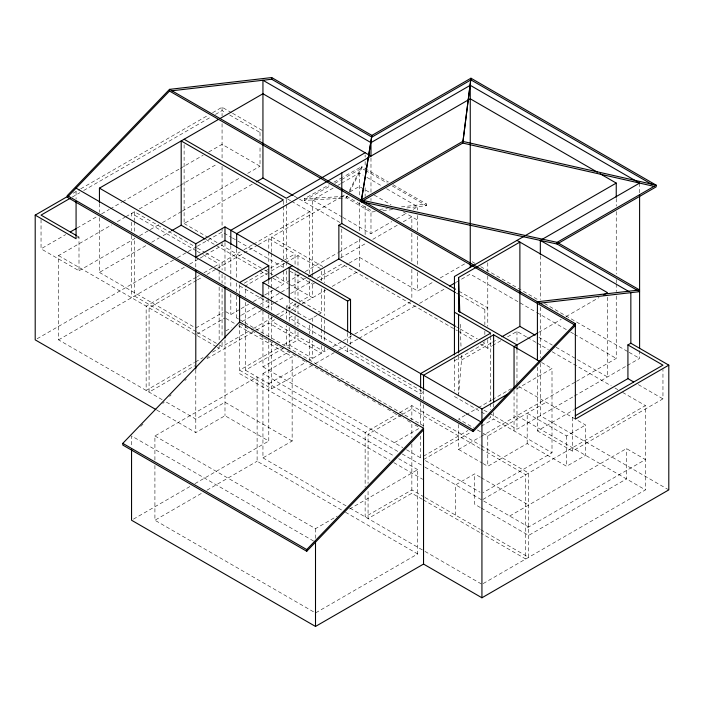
<?xml version="1.0" encoding="UTF-8"?>
<svg xmlns="http://www.w3.org/2000/svg" width="704" height="704" viewBox="0 0 704 704"><rect width="100%" height="100%" fill="white"/><g stroke="black" fill="none" stroke-linecap="round" stroke-linejoin="round"><path stroke-width="0.53" stroke-dasharray="3.52 2.64" d="M458.577 395.49L461.49 360.087L461.305 354.658M349.404 190.502L361.706 166.61L388.37 182.002M347.442 196.002L346.456 197.921L304.322 200.438L304.322 198.757L329.19 184.826M349.413 192.166L361.706 168.3L361.706 166.61L343.534 176.792M140.686 426.466L142.965 424.09M162.747 403.533L164.27 401.949M169.594 396.414L171.116 394.838M184.809 380.609L186.331 379.025M206.87 357.676L208.393 356.092M73.146 193.213L79.781 189.376M80.731 188.83L207.838 115.447M212.582 112.71L222.068 107.228L231.572 112.719M72.318 197.058L79.895 192.685M83.688 190.494L210.698 117.172M215.433 114.435L222.068 110.598L225.861 112.79M41.043 219.472L41.043 248.829L65.683 234.608M77.053 228.043L96.958 216.55M101.702 213.814L109.278 209.431M110.229 208.886L121.598 202.321M122.549 201.775L179.414 168.942M180.365 168.397L203.113 155.258M208.798 151.976L222.068 144.32L260.022 166.232L260.022 145.57M77.537 237.873L78.998 237.028L78.998 270.75L41.043 248.829M229.662 114.981L260.022 132.519L261.483 131.674M162.158 399.67L58.555 339.865L58.555 255.578L111.646 224.928M117.33 221.646L124.916 217.263M125.866 216.718L134.473 211.746L196.363 247.474M139.234 209L179.221 185.909M180.171 185.363L217.307 163.926M78.998 270.75L134.913 238.462M139.656 235.726L161.454 223.142M162.404 222.596L181.359 211.649M182.31 211.103L241.067 177.179M247.702 173.342L260.022 166.232M99.44 217.703L99.44 272.43L146.969 244.992M151.721 242.246L159.324 237.855M163.126 235.664L170.738 231.273M184.114 144.734L184.114 223.546L252.498 184.061M37.101 338.765L173.694 259.908M177.487 257.717L196.46 246.761M197.402 246.215L222.068 231.977L231.493 237.424M58.555 339.865L184.932 266.904M189.693 264.15L199.214 258.658M200.174 258.104L222.068 245.458L222.068 241.085M312.585 272.193L312.585 199.945L333.142 188.082M337.806 185.381L340.613 183.762M341.546 183.225L359.295 172.973L363.07 175.146M196.398 277.138L146.15 306.152L146.15 390.438L194.498 362.525M197.349 276.593L199.241 275.502M203.984 272.765L213.462 267.291M214.412 266.737L219.146 264L219.146 269.474M205.885 252.974L222.068 262.319L240.161 251.874M243.971 249.674L252.534 244.728M253.484 244.182L309.663 211.746L309.663 274.138M196.574 280.403L149.072 307.833L149.072 392.119L194.674 365.79M197.525 279.858L202.277 277.112M207.029 274.375L216.533 268.884M217.483 268.338L257.382 245.3M258.333 244.754L268.787 238.718L295.064 253.889L295.064 265.927M271.709 252.358L271.709 237.037L340.358 197.393M341.308 196.847L345.092 194.665M349.826 191.928L359.295 186.463L370.515 192.931M244.288 283.202L269.676 268.55M270.618 268.004L283.782 260.401M284.724 259.864L295.064 253.889M284.847 263.164L245.423 285.921L245.423 296.868M285.78 262.618L297.986 255.578L320.408 268.523M195.791 328.064L223.106 312.294M196.733 334.259L224.99 317.944M225.826 311.687L230.824 314.574L240.214 309.162M241.155 308.616L248.662 304.278M253.352 301.576L263.674 295.61M264.616 295.073L274.938 289.106M275.88 288.57L283.386 284.231L283.386 270.002M300.555 274.322L286.308 282.55L286.308 268.321M305.298 271.577L337.594 252.938M338.545 252.384L360.386 239.774M342.945 217.474L370.982 233.658L391.811 221.637M396.546 218.9L406.014 213.435M413.204 209.282L417.692 206.686L417.692 209.977M236.667 296.058L236.667 317.944L240.451 315.762M241.402 315.216L255.596 307.023M260.322 304.286L269.782 298.83M270.662 298.32L305.738 278.071M340.446 258.034L367.11 242.642M372.821 239.342L398.526 224.497M403.286 221.751L411.858 216.806L411.858 227.753M225.887 330.915L231.273 327.8M242.352 321.411L261.29 310.473M266.024 307.745L273.601 303.371M274.542 302.826L284.962 296.806M290.646 293.524L311.476 281.503M317.161 278.221L341.783 264L457.433 330.774M314.45 283.158L312.585 284.231L289.951 271.172M320.056 279.919L348.084 263.736M349.026 263.199L359.295 257.259L417.692 290.981L433.646 281.767M286.308 308.334L286.308 306.152L293.603 301.937M195.448 361.979L203.034 357.597M212.511 352.123L219.146 348.295L219.146 345.013M219.208 344.96L222.068 346.606L252.534 329.014M253.484 328.469L272.527 317.469M276.338 315.278L283.958 310.878M287.76 308.678L298.241 302.632M299.191 302.078L309.663 296.032L309.663 280.711M207.029 358.662L255.482 330.686M256.432 330.141L268.787 323.004L295.064 338.175L295.064 330.519M274.56 319.678L271.709 321.323L324.262 351.666L328.073 349.466M280.262 316.378L286.915 312.541M290.717 310.341L301.171 304.304M302.122 303.758L325.662 290.171M332.2 286.396L359.295 270.75M292.142 316.263L289.221 317.944L420.614 393.809L423.535 392.119L350.539 349.976L347.618 351.666L347.618 347.266M316.958 315.418L309.663 319.634L286.308 306.152M317.838 314.917L321.341 312.893L321.341 287.69M239.589 324.236L239.589 370.207L280.016 346.861M283.782 344.696L295.064 338.175M245.423 324.236L245.423 370.207L283.448 348.251M321.341 345.699L321.341 353.346L297.986 339.865L286.308 346.606L286.308 325.829M262.944 335.086L262.944 366.837L289.221 351.666M154.915 460.029L154.915 435.952L257.11 376.948L257.11 461.234L344.529 511.711M262.944 373.578L292.142 356.717L292.142 441.012L262.944 457.864L262.944 373.578L398.429 451.792M440.22 277.974L465.564 263.34M268.787 383.689L307.762 361.187M321.341 353.346L309.663 360.096L309.663 339.319M332.834 346.72L342.355 341.22M343.306 340.674L353.778 334.62M354.728 334.074L411.858 301.092M156.834 410.089L195.791 432.582L224.99 415.721L268.787 441.012L268.787 338.008M239.589 370.207L271.709 388.749L311.52 365.763M315.313 363.572L334.277 352.625M338.061 350.442L345.646 346.06M349.439 343.869L357.975 338.941M358.917 338.395L415.8 305.554M419.575 303.38L444.91 288.746M456.174 282.251L470.254 274.12L535.665 311.881M460.205 295.293L484.854 309.522L487.775 307.833L458.383 290.866M133.443 519.147L191.18 485.813M194.964 483.63L268.787 441.012M154.915 465.502L154.915 520.238L202.224 492.923M206.958 490.195L257.11 461.234M454.441 360.791L484.854 343.235L484.854 341.062M461.49 360.087L491.63 342.69M492.571 342.144L498.23 338.888M480.19 343.913L487.775 348.295L491.542 346.113M492.483 345.576L500.958 340.674M507.549 336.873L516.974 331.434L526.486 336.926M398.772 413.16L365.138 432.582L365.138 487.309M399.714 412.623L411.858 405.61L480.225 445.078M538.657 332.402L561.282 319.334M565.998 316.615L598.998 297.563M401.386 415.026L368.06 434.262L368.06 483.525M402.336 414.471L411.858 408.98L480.181 448.422M394.337 442.693L420.614 427.522M465.168 415.29L458.577 419.091L473.642 427.794M466.11 414.744L477.409 408.214M478.35 407.678L491.542 400.057M492.483 399.52L511.315 388.643M516.974 388.749L552.006 368.518L552.006 452.804L482.882 492.721M406.534 449.733L420.614 457.864L422.506 456.773M423.456 456.227L467.966 430.531M488.796 418.502L490.688 417.41L490.688 415.219M423.535 459.554L470.888 432.212M481.298 426.202L493.61 419.091L552.006 452.804M154.915 435.952L315.506 528.669L337.225 516.12M349.51 509.036L417.692 469.665L417.692 553.951L315.506 612.955L154.915 520.238M458.577 424.512L458.577 449.434L480.234 436.929M481.175 436.383L575.59 381.876M576.532 381.33L616.246 358.406L616.246 295.953M483.058 433.233L487.775 435.952L546.172 402.239M489.658 413.433L516.974 429.211L573.54 396.546M574.367 396.07L626.366 366.045M627.308 365.499L639.602 358.406L639.602 349.642M422.294 499.294L411.858 493.266L368.06 518.549L368.06 488.998M537.407 367.171L537.407 430.892L574.182 409.666M480.322 477.162L474.628 473.88L455.655 484.836L455.655 515.178M483.058 463.575L487.775 466.294L527.19 443.538L566.606 466.294L585.587 455.338L585.587 424.996L576.198 419.575M527.19 443.538L527.19 413.195L566.606 435.952L585.587 424.996M482.882 499.462L645.445 405.61L645.445 489.896L482.882 583.748M537.407 430.892L572.449 451.123L662.957 398.86L662.957 369.494M509.67 516.023L626.463 448.598L645.445 459.554L525.73 528.669M333.969 182.142L342.584 177.329M304.322 200.438L331.1 185.442M334.928 183.295L340.666 180.083M341.625 179.546L361.706 168.3L364.566 169.946M379.685 209.396L387.297 208.516M401.438 206.879L426.457 203.993L426.457 205.674L405.742 208.067M375.329 211.578L370.982 212.08L346.456 197.921L346.456 196.24L304.322 198.757M382.932 210.707L392.709 209.572M393.131 184.756L426.457 203.993M365.517 170.491L387.42 183.137M392.181 185.891L426.457 205.674M366.837 177.329L381.902 186.023M386.61 188.742L417.692 206.686M232.522 113.265L262.944 130.83M374.246 195.087L391.063 204.802M403.216 211.816L417.692 220.176M472.155 261.73L475.006 263.384M480.718 266.675L538.754 300.186M544.465 303.477L628.188 351.815M629.138 352.361L639.602 358.406M346.456 196.24L370.982 210.399L370.982 233.658M536.615 312.435L566.949 329.947M570.742 332.138L573.584 333.775M574.534 334.321L616.246 358.406M638.343 384.648L662.957 398.86M312.585 199.945L342.012 216.938M294.175 196.055L340.534 222.825M538.93 337.374L552.262 345.066M556.072 347.266L607.482 376.948L607.482 297.035M456.412 293.102L459.254 294.738M287.76 199.1L290.62 200.754M291.57 201.3L312.585 213.435M527.437 337.48L535.999 342.426M536.958 342.971L548.372 349.562M552.182 351.762L611.186 385.827M614.988 388.027L617.848 389.673M622.6 392.418L645.445 405.61M541.57 362.49L552.006 368.518M456.412 326.814L459.254 328.46M460.205 329.006L477.268 338.853M482.953 342.135L484.854 343.235M458.383 331.329L474.496 340.63M271.709 237.037L324.262 267.379M518.857 386.47L575.265 419.03M232.443 237.961L284.293 267.907M668.8 489.896L540.329 415.721L540.329 363.123M184.114 223.546L207.768 237.204M208.71 237.75L217.228 242.669M221.012 244.851L263.595 269.438M264.537 269.984L274.947 275.994M275.898 276.54L287.76 283.395M288.719 283.941L312.585 297.722L312.585 282.049M516.974 415.721L645.445 489.896M205.797 239.439L215.257 244.895M216.198 245.45L258.782 270.028M259.732 270.574L267.3 274.947M272.976 278.221L283.386 284.231M321.341 312.893L297.986 299.402L297.986 274.199M484 410.177L488.717 412.896M197.314 248.028L204.934 252.428M454.441 396.475L480.304 411.409M481.246 411.954L485.971 414.682M196.302 250.809L131.551 213.435L131.551 217.809M197.252 251.363L202.013 254.109M202.963 254.663L219.146 264M239.589 285.921L271.709 304.462M477.409 429.968L482.117 432.687M481.175 445.623L528.651 473.035L528.651 557.322L481.246 529.962M481.131 448.976L525.73 474.725L525.73 559.011L481.131 533.262M289.221 344.925L312.585 358.406L312.585 340.912M236.667 317.944L238.568 319.044M239.51 319.59L423.535 425.832M458.577 449.434L482.117 463.03M239.589 323.682L248.125 328.61M251.918 330.792L255.71 332.983M259.503 335.174L263.296 337.366M264.238 337.911L283.202 348.858M286.994 351.05L291.738 353.786M292.688 354.332L298.373 357.623M302.166 359.806L305.958 361.997M309.751 364.188L333.458 377.872M337.251 380.063L341.044 382.254M344.837 384.446L360.958 393.747M361.9 394.302L368.544 398.13M372.337 400.321L377.071 403.058M378.022 403.603L383.715 406.886M387.508 409.077L403.621 418.387M407.414 420.578L411.206 422.761M414.999 424.952L418.792 427.143M225.887 318.463L234.872 323.655M238.55 325.776L292.142 356.717M77.097 235.937L78.998 237.028M481.263 477.708L528.651 505.067M99.44 272.43L194.85 327.518M262.944 366.837L402.785 447.568M425.418 460.636L480.049 492.175M196.363 331.769L134.473 296.032L134.473 238.022M197.314 332.314L218.258 344.406M58.555 255.578L196.302 335.104M197.252 335.65L216.295 346.641M217.246 347.195L219.146 348.295M402.222 453.983L424.046 466.585M424.996 467.139L528.651 526.979M245.423 370.207L393.941 455.946M398.693 458.691L417.692 469.665M480.322 507.505L474.628 504.222L474.628 473.88M481.263 508.05L528.651 535.41L626.463 478.94L626.463 448.598M239.589 373.578L389.998 460.416M393.8 462.616L422.638 479.257M424.23 497.042L411.858 489.896L365.138 516.868L365.138 493.882M425.19 497.587L480.304 529.408M423.245 499.84L480.181 532.717M292.142 441.012L224.99 402.239L195.791 419.091L165.889 401.834M262.944 457.864L346.218 505.938M350.002 508.13L424.046 550.88M424.996 551.426L481.932 584.294M345.479 512.257L417.692 553.951M313.606 541.059L131.551 435.952L131.551 446.899M460.222 324.227L461.067 348.137M639.602 183.084L639.602 192.949M616.246 198.431L616.246 206.096M616.246 211.578L616.246 274.032M616.246 279.514L616.246 282.797M616.246 283.897L616.246 291.57M572.449 417.41L572.449 451.123M566.606 435.952L566.606 466.294M540.329 255.746L540.329 299.57M540.329 307.243L540.329 357.65M516.974 331.434L516.974 343.306M516.974 349.774L516.974 384.296M516.974 386.461L516.974 429.211M514.052 390.394L514.052 430.892M493.61 403.77L493.61 407.053M493.61 412.526L493.61 419.091M490.688 333.115L490.688 335.306M490.688 336.406L490.688 402.081M490.688 403.172L490.688 409.746M487.775 262.759L487.775 271.55M487.775 275.95L487.775 326.418M487.775 339.548L487.775 348.295M487.775 435.952L487.775 466.294M484.854 309.522L484.854 324.746M484.854 331.267L484.854 334.532M458.577 356.083L458.577 393.386M454.441 358.6L454.441 391.072M423.535 390.588L423.535 399.731M423.535 404.818L423.535 426.712M420.614 388.898L420.614 398.156M420.614 402.503L420.614 424.257M420.614 435.97L420.614 457.864M417.692 215.45L417.692 230.771M417.692 236.245L417.692 265.804M417.692 272.369L417.692 290.981M411.858 233.226L411.858 262.777M411.858 269.35L411.858 298.901M411.858 405.61L411.858 419.927M411.858 424.213L411.858 437.439M411.858 443.916L411.858 493.266M370.982 157.934L370.982 192.905M370.982 198.378L370.982 200.561M365.138 154.933L365.138 157.124M365.138 161.498L365.138 170.262M365.138 187.774L365.138 196.53M365.138 206.386L365.138 234.846M359.295 172.973L359.295 197.41M359.295 202.532L359.295 231.343M359.295 238.656L359.295 269.65M350.539 335.685L350.539 344.476M347.618 332.974L347.618 342.866M341.783 229.011L341.783 258.535M324.262 269.562L324.262 282.7M324.262 289.265L324.262 315.542M324.262 319.915L324.262 329.771M324.262 330.862L324.262 341.81M324.262 347.283L324.262 351.666M321.341 271.251L321.341 281.116M321.341 318.358L321.341 328.196M321.341 329.296L321.341 340.226M315.506 528.669L315.506 538.516M312.585 273.284L312.585 276.575M312.585 317.953L312.585 323.418M312.585 324.509L312.585 335.447M309.663 325.098L309.663 333.846M297.986 255.578L297.986 273.108M297.986 304.876L297.986 313.623M297.986 319.088L297.986 326.744M297.986 332.209L297.986 339.865M295.064 272.501L295.064 298.769M295.064 303.151L295.064 311.907M295.064 316.281L295.064 325.046M289.221 299.262L289.221 322.3M289.221 327.422L289.221 348.401M286.308 199.355L286.308 203.729M286.308 204.829L286.308 260.656M286.308 261.747L286.308 267.221M286.308 309.426L286.308 320.364M283.386 201.036L283.386 205.418M283.386 206.51L283.386 259.054M283.386 263.437L283.386 268.91M271.709 253.449L271.709 299.429M271.709 300.52L271.709 311.467M271.709 316.501L271.709 338.395M271.709 342.778L271.709 388.749M268.787 238.718L268.787 250.756M268.787 251.856L268.787 263.894M268.787 280.315L268.787 284.698M268.787 285.41L268.787 297.827M268.787 298.558L268.787 310.966M268.787 314.732L268.787 336.908M262.944 297.871L262.944 306.627M262.944 311.01L262.944 333.995M260.022 132.519L260.022 140.131M245.423 302.342L245.423 323.136M239.589 284.742L239.589 293.586M236.667 248.987L236.667 278.538M236.667 282.92L236.667 291.676M230.824 245.617L230.824 288.306M230.824 293.779L230.824 314.574M224.99 242.598L224.99 272.21M224.99 276.179L224.99 284.275M224.99 339.838L224.99 415.721M222.068 107.228L222.068 116.037M222.068 123.64L222.068 159.755M222.068 166.32L222.068 226.855M222.068 227.946L222.068 239.985M222.068 262.319L222.068 269.984M222.068 274.358L222.068 283.114M222.068 288.587L222.068 337.85M222.068 342.232L222.068 346.606M219.146 270.574L219.146 281.521M219.146 286.994L219.146 340.63M195.791 257.259L195.791 268.215M195.791 369.838L195.791 432.582M134.473 211.746L134.473 220.502M134.473 221.602L134.473 232.549M131.551 222.191L131.551 230.947M131.551 235.33L131.551 297.722M99.44 203.474L99.44 212.23M76.076 191.444L76.076 199.135"/><path stroke-width="1.06" d="M462.906 141.979L470.958 78.214L371.897 135.406L361.196 201.714L557.119 244.033L639.602 291.65L539.581 303.195M361.196 201.714L371.897 135.406L271.709 77.563L169.514 89.364L67.32 195.562L67.32 197.243L473.176 431.57L575.362 325.362L169.514 91.045L169.514 89.364L575.362 323.682L575.362 419.091L668.8 365.147L668.8 489.896L481.932 597.784L423.535 564.071L315.506 626.437L131.551 520.238L131.551 449.082M67.32 197.243L169.514 91.045M423.535 429.88L306.742 551.258L122.795 445.051L122.795 443.37L239.589 321.992L239.589 295.698M306.742 551.258L306.742 549.569L423.535 428.19L239.589 321.992M473.176 431.57L473.176 429.88L575.362 323.682M155.883 409.534L35.2 339.865L35.2 215.116L68.402 195.95M70.418 198.158L41.043 215.116L76.146 235.391M99.44 202.374L99.44 188.144L218.302 119.513M220.202 118.422L262.944 93.746L370.982 156.112M70.418 231.871L76.111 228.589M171.688 230.718L181.192 225.236L204.846 238.894M256.3 181.87L262.944 178.033L293.225 195.51M99.44 188.144L195.791 243.778L224.99 226.917L350.539 299.402L350.539 334.585M262.944 178.033L262.944 80.256L370.982 142.63L470.254 85.316L639.602 183.084L540.329 240.398L540.329 254.646M365.138 152.742L286.308 198.255L184.114 139.26M362.146 201.168L462.766 143.07L654.104 186.366M239.589 282.55L268.787 265.69L268.787 279.937M455.462 326.269L338.862 258.949L338.862 225.236L341.783 223.546L455.541 289.221M262.944 296.78L262.944 282.55L292.142 265.69M308.581 276.426L338.862 258.949M289.221 298.162L289.221 267.37L347.618 301.092L350.539 299.402M616.246 197.331L616.246 183.084L454.441 276.505L454.441 354.886M458.577 311.362L458.577 277.49L519.886 242.088L519.886 326.374L501.996 336.706M449.61 286.044L455.233 282.788M558.07 243.478L656.181 186.842L656.181 185.152L470.958 78.214L462.766 143.07M539.669 361.398L493.61 334.805L423.535 375.258L423.535 389.488M537.715 332.939L514.052 346.606L514.052 388.203M603.715 294.835L607.482 292.662L516.974 240.398M262.944 282.55L481.932 408.98L507.496 394.214M575.124 409.121L627.924 378.638L627.924 344.916L630.846 343.235L668.8 365.147M575.274 415.774L662.957 365.147L627.924 344.916M171.688 90.798L271.709 79.244L371.897 137.095L470.958 79.904L652.379 184.642M597.282 172.137L470.254 98.798L236.667 233.658L236.667 247.887M600.125 173.782L616.246 183.084M540.329 240.398L628.954 291.57M627.924 378.638L633.6 381.911M519.886 326.374L535.119 335.174M338.862 225.236L455.462 292.556M458.577 311.203L516.974 344.916L516.974 349.298M454.441 312.189L490.688 333.115L420.614 373.578L420.614 387.807M268.787 265.69L224.99 240.398L195.791 257.259L195.791 243.778M76.076 188.144L481.932 422.462L481.932 597.784M67.32 195.562L473.176 429.88M35.2 215.116L76.076 238.718L76.076 201.335M122.795 443.37L306.742 549.569M458.577 277.49L459.8 312.268M639.602 195.14L639.602 348.542M630.846 292.662L630.846 343.235M557.119 244.033L557.119 242.343L656.181 185.152L462.766 141.39L361.196 200.024L557.119 242.343L639.602 289.96L537.407 301.761L537.407 360.58M493.61 334.805L493.61 402.67M481.932 408.98L481.932 421.018M470.254 85.316L470.254 267.546M458.577 314.574L458.577 352.889M423.535 428.19L423.535 564.071M370.982 142.63L370.982 155.742M347.618 301.092L347.618 331.874M341.783 172.973L341.783 223.546M315.506 542.15L315.506 626.437M271.709 77.563L271.709 79.244M230.824 244.517L230.824 230.287L283.386 199.945L181.192 140.941L181.192 225.236M224.99 226.917L224.99 241.146M224.99 287.566L224.99 337.999M195.791 270.406L195.791 369.028"/></g></svg>
